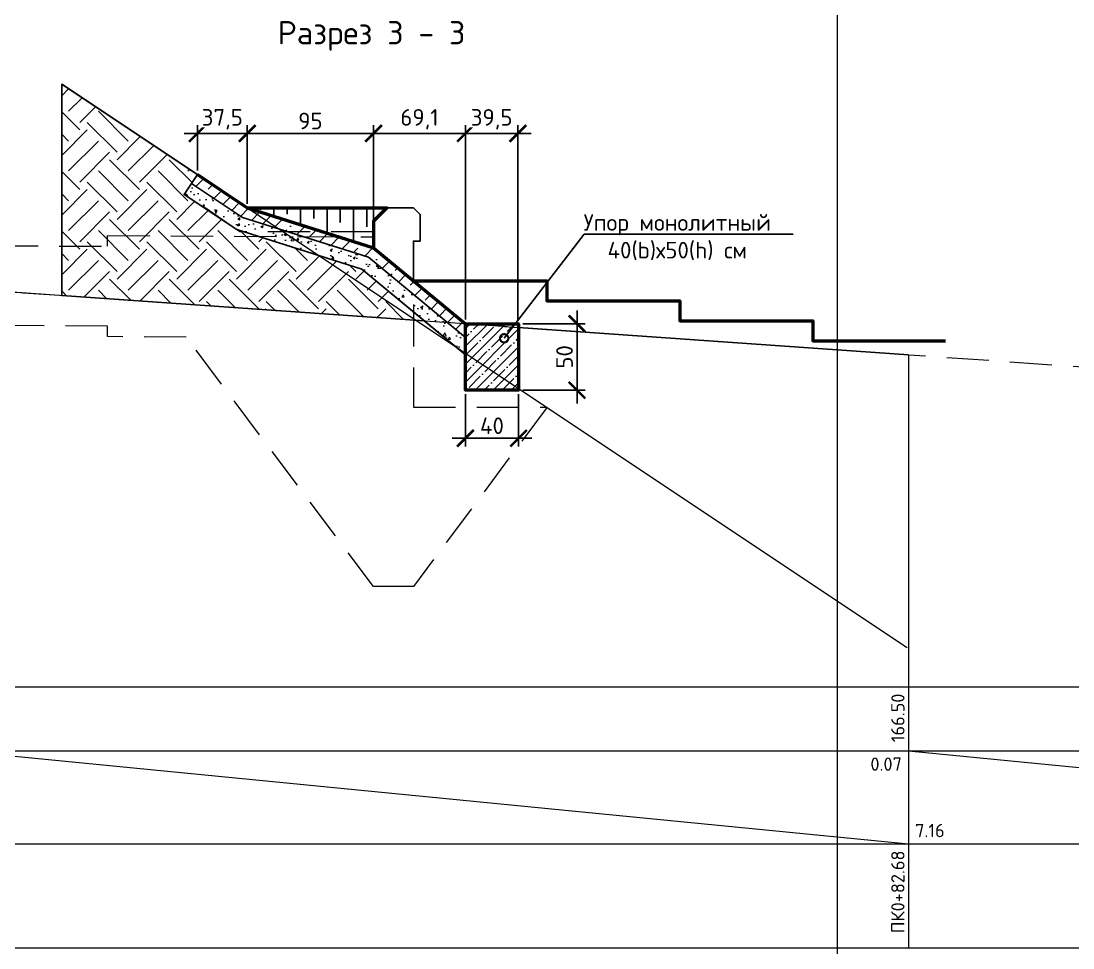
# Model space of a CAD drawing. Header units: millimetres. Extents: x -3202496 to 4385296, y -544754 to -321270.
# Drawn here: x 532537 to 540448, y -425255 to -418280 of the extents above; entities that cross this region are included whole.
import ezdxf
from ezdxf import colors
from ezdxf.entities.mleader import LeaderData, LeaderLine
from ezdxf.enums import TextEntityAlignment as Align
from ezdxf.math import Vec2, Vec3

# ---------------------------------------------------------------- set-up
doc = ezdxf.new("R2010")
doc.units = ezdxf.units.MM
doc.header["$PDSIZE"] = 1
doc.linetypes.add('HIDDEN', pattern=[9.525, 6.35, -3.175])
doc.layers.get('0').update_dxf_attribs({"lineweight": 0})
doc.layers.get('Defpoints').update_dxf_attribs({"color": 3})
for name, color, linetype, lineweight in [('ГП_искусств сооруж-я_второстепенные', 7, 'Continuous', 25), ('ГП_искусств сооруж-я_выноски', 7, 'Continuous', 15), ('ГП_искусств сооруж-я_невидимые', 7, 'HIDDEN', 18), ('ГП_искусств сооруж-я_основная конструкция', 7, 'Continuous', 50), ('ГП_искусств сооруж-я_размеры', 7, 'Continuous', 15), ('ГП_искусств сооруж-я_текст', 7, 'Continuous', 18), ('ГП_искусств сооруж-я_штриховка', 7, 'Continuous', 9), ('Профиль', 7, 'Continuous', 15)]:
    doc.layers.add(name, color=color, linetype=linetype, lineweight=lineweight)
doc.layers.add('ГП_искусств сооруж-я_Откос', color=7, linetype='Continuous')
doc.layers.add('помощь', color=1, linetype='Continuous', lineweight=0, plot=False)
doc.styles.add('ISOCPEUR', font='isocpeur.ttf')
doc.dimstyles.new('SPDS-ISOCUP', dxfattribs={"dimscale": 10, "dimtxt": 2.5, "dimasz": 2.5, "dimexe": 1.25, "dimexo": 0.625, "dimtad": 1, "dimdec": 0, "dimrnd": 0.001, "dimtxsty": 'ISOCPEUR', "dimblk": 'ARCHTICK', "dimcen": 2.5, "dimdle": 2, "dimadec": 0, "dimazin": 2, "dimtfac": 0.75, "dimtdec": 0, "dimtmove": 1, "dimatfit": 3, "dimfxl": 1, "dimtolj": 1, "dimarcsym": 1})

# ---------------------------------------------------------------- blocks, each defined once
blk = doc.blocks.new('_ArchTick')
at = {"color": 0, "linetype": 'ByBlock', "lineweight": 30, "const_width": 0.15}
blk.add_lwpolyline([(-0.5, -0.5), (0.5, 0.5)], dxfattribs=at)
blk = doc.blocks.new('*D115')
at = {"layer": 'Defpoints', "color": 0, "ltscale": 10, "transparency": 16777216}
for p in [(535878.7, -421057.3), (536278.7, -421057.3), (536278.7, -421419.3)]:
    blk.add_point(p, dxfattribs=at)
at = {"layer": 'ГП_искусств сооруж-я_размеры', "color": 0, "lineweight": -2, "ltscale": 10, "transparency": 16777216}
for p, q in [((535878.7, -421088.6), (535878.7, -421481.8)), ((536278.7, -421088.6), (536278.7, -421481.8)), ((535778.7, -421419.3), (536378.7, -421419.3))]:
    blk.add_line(p, q, dxfattribs=at)
at = {"layer": 'ГП_искусств сооруж-я_размеры', "color": 0, "lineweight": -2, "ltscale": 10, "transparency": 16777216, "xscale": 125, "yscale": 125, "zscale": 125, "rotation": 180}
blk.add_blockref('_ArchTick', (535878.7, -421419.3), dxfattribs=at)
at = {"layer": 'ГП_искусств сооруж-я_размеры', "color": 0, "lineweight": -2, "ltscale": 10, "transparency": 16777216, "xscale": 125, "yscale": 125, "zscale": 125}
blk.add_blockref('_ArchTick', (536278.7, -421419.3), dxfattribs=at)
at = {"layer": 'ГП_искусств сооруж-я_размеры', "color": 0, "ltscale": 10, "transparency": 16777216, "insert": (536078.7, -421325.5), "char_height": 125, "attachment_point": 5, "style": 'ISOCPEUR', "bg_fill": 3, "box_fill_scale": 1.1, "bg_fill_color": 9, "bg_fill_true_color": 13158600, "bg_fill_transparency": 0}
blk.add_mtext('\\A1;40', dxfattribs=at)
blk = doc.blocks.new('*D116')
at = {"layer": 'Defpoints', "color": 0, "ltscale": 10, "transparency": 16777216}
for p in [(536278.7, -420557.3), (536718.1, -420557.3), (536278.7, -421057.3)]:
    blk.add_point(p, dxfattribs=at)
at = {"layer": 'ГП_искусств сооруж-я_размеры', "color": 0, "lineweight": -2, "ltscale": 10, "transparency": 16777216}
for p, q in [((536718.1, -421157.3), (536718.1, -420457.3)), ((536310, -420557.3), (536780.6, -420557.3)), ((536310, -421057.3), (536780.6, -421057.3))]:
    blk.add_line(p, q, dxfattribs=at)
at = {"layer": 'ГП_искусств сооруж-я_размеры', "color": 0, "lineweight": -2, "ltscale": 10, "transparency": 16777216, "xscale": 125, "yscale": 125, "zscale": 125}
for p, rotation in [((536718.1, -420557.3), 90), ((536718.1, -421057.3), 270)]:
    blk.add_blockref('_ArchTick', p, dxfattribs=dict(at, rotation=rotation))
at = {"layer": 'ГП_искусств сооруж-я_размеры', "color": 0, "ltscale": 10, "transparency": 16777216, "insert": (536624.3, -420807.3), "char_height": 125, "attachment_point": 5, "rotation": 90, "style": 'ISOCPEUR', "bg_fill": 3, "box_fill_scale": 1.1, "bg_fill_color": 9, "bg_fill_true_color": 13158600, "bg_fill_transparency": 0}
blk.add_mtext('\\A1;50', dxfattribs=at)
blk = doc.blocks.new('_DotSmall')
at = {"color": 0, "linetype": 'ByBlock', "lineweight": 80, "const_width": 0.5}
blk.add_lwpolyline([(-0.0625, 0, 1), (0.0625, 0, 1)], format="xyb", close=True, dxfattribs=at)
blk = doc.blocks.new('*U118', base_point=(534235.3, -418673.2))
at = {"layer": 'ГП_искусств сооруж-я_Откос', "color": 0, "linetype": 'ByBlock', "lineweight": -2}
for p, q in [((534235.3, -418673.2), (534235.3, -418673.2)), ((534335.3, -418673.2), (534335.3, -418689)), ((534435.3, -418673.2), (534435.3, -418736.3)), ((534535.3, -418673.2), (534535.3, -418720.5)), ((534635.3, -418673.2), (534635.3, -418799.5)), ((534735.3, -418673.2), (534735.3, -418752.1)), ((534835.3, -418673.2), (534835.3, -418862.6)), ((534935.3, -418673.2), (534935.3, -418783.7)), ((535035.3, -418673.2), (535035.3, -418925.8)), ((535135.3, -418673.2), (535135.3, -418815.3))]:
    blk.add_line(p, q, dxfattribs=at)
blk = doc.blocks.new('*D119')
at = {"layer": 'Defpoints', "color": 0, "ltscale": 10, "transparency": 16777216}
for p in [(533863, -419435.8), (534238, -419685.8)]:
    blk.add_point(p, dxfattribs=at)
at = {"layer": 'ГП_искусств сооруж-я_размеры', "color": 0, "lineweight": -2, "ltscale": 10, "transparency": 16777216}
for p, q in [((533763, -419125.7), (534338, -419125.7)), ((533863, -419404.6), (533863, -419063.2)), ((534238, -419654.6), (534238, -419063.2))]:
    blk.add_line(p, q, dxfattribs=at)
at = {"layer": 'ГП_искусств сооруж-я_размеры', "color": 0, "lineweight": -2, "ltscale": 10, "transparency": 16777216, "xscale": 125, "yscale": 125, "zscale": 125, "rotation": 180}
blk.add_blockref('_ArchTick', (533863, -419125.7), dxfattribs=at)
at = {"layer": 'ГП_искусств сооруж-я_размеры', "color": 0, "lineweight": -2, "ltscale": 10, "transparency": 16777216, "xscale": 125, "yscale": 125, "zscale": 125}
blk.add_blockref('_ArchTick', (534238, -419125.7), dxfattribs=at)
at = {"layer": 'ГП_искусств сооруж-я_размеры', "color": 0, "ltscale": 10, "transparency": 16777216, "insert": (534050.5, -419019.5), "char_height": 125, "attachment_point": 5, "style": 'ISOCPEUR', "bg_fill": 3, "box_fill_scale": 1.1, "bg_fill_color": 9, "bg_fill_true_color": 13158600, "bg_fill_transparency": 0}
blk.add_mtext('\\A1;37,5', dxfattribs=at)
at = {"layer": 'Defpoints', "color": 0, "ltscale": 10, "transparency": 16777216}
blk.add_point((534238, -419125.7), dxfattribs=at)
blk = doc.blocks.new('*D120')
at = {"layer": 'Defpoints', "color": 0, "ltscale": 10, "transparency": 16777216}
for p in [(535188, -419125.7), (534238, -419685.8), (535188, -419985.8)]:
    blk.add_point(p, dxfattribs=at)
at = {"layer": 'ГП_искусств сооруж-я_размеры', "color": 0, "lineweight": -2, "ltscale": 10, "transparency": 16777216}
for p, q in [((534138, -419125.7), (535288, -419125.7)), ((534238, -419654.6), (534238, -419063.2)), ((535188, -419954.6), (535188, -419063.2))]:
    blk.add_line(p, q, dxfattribs=at)
at = {"layer": 'ГП_искусств сооруж-я_размеры', "color": 0, "lineweight": -2, "ltscale": 10, "transparency": 16777216, "xscale": 125, "yscale": 125, "zscale": 125, "rotation": 180}
blk.add_blockref('_ArchTick', (534238, -419125.7), dxfattribs=at)
at = {"layer": 'ГП_искусств сооруж-я_размеры', "color": 0, "lineweight": -2, "ltscale": 10, "transparency": 16777216, "xscale": 125, "yscale": 125, "zscale": 125}
blk.add_blockref('_ArchTick', (535188, -419125.7), dxfattribs=at)
at = {"layer": 'ГП_искусств сооруж-я_размеры', "color": 0, "ltscale": 10, "transparency": 16777216, "insert": (534713, -419032), "char_height": 125, "attachment_point": 5, "style": 'ISOCPEUR', "bg_fill": 3, "box_fill_scale": 1.1, "bg_fill_color": 9, "bg_fill_true_color": 13158600, "bg_fill_transparency": 0}
blk.add_mtext('\\A1;95', dxfattribs=at)
blk = doc.blocks.new('*D121')
at = {"layer": 'Defpoints', "color": 0, "ltscale": 10, "transparency": 16777216}
for p in [(535878.7, -419125.7), (535188, -419985.8), (535878.7, -420557.3)]:
    blk.add_point(p, dxfattribs=at)
at = {"layer": 'ГП_искусств сооруж-я_размеры', "color": 0, "lineweight": -2, "ltscale": 10, "transparency": 16777216}
for p, q in [((535088, -419125.7), (535978.7, -419125.7)), ((535188, -419954.6), (535188, -419063.2)), ((535878.7, -420526.1), (535878.7, -419063.2))]:
    blk.add_line(p, q, dxfattribs=at)
at = {"layer": 'ГП_искусств сооруж-я_размеры', "color": 0, "lineweight": -2, "ltscale": 10, "transparency": 16777216, "xscale": 125, "yscale": 125, "zscale": 125, "rotation": 180}
blk.add_blockref('_ArchTick', (535188, -419125.7), dxfattribs=at)
at = {"layer": 'ГП_искусств сооруж-я_размеры', "color": 0, "lineweight": -2, "ltscale": 10, "transparency": 16777216, "xscale": 125, "yscale": 125, "zscale": 125}
blk.add_blockref('_ArchTick', (535878.7, -419125.7), dxfattribs=at)
at = {"layer": 'ГП_искусств сооруж-я_размеры', "color": 0, "ltscale": 10, "transparency": 16777216, "insert": (535533.4, -419019.5), "char_height": 125, "attachment_point": 5, "style": 'ISOCPEUR', "bg_fill": 3, "box_fill_scale": 1.1, "bg_fill_color": 9, "bg_fill_true_color": 13158600, "bg_fill_transparency": 0}
blk.add_mtext('\\A1;69,1', dxfattribs=at)
blk = doc.blocks.new('*D122')
at = {"layer": 'Defpoints', "color": 0, "ltscale": 10, "transparency": 16777216}
for p in [(535878.7, -420557.3), (536273.3, -420556.9)]:
    blk.add_point(p, dxfattribs=at)
at = {"layer": 'ГП_искусств сооруж-я_размеры', "color": 0, "lineweight": -2, "ltscale": 10, "transparency": 16777216}
for p, q in [((535778.7, -419125.7), (536373.3, -419125.7)), ((535878.7, -420526.1), (535878.7, -419063.2)), ((536273.3, -420525.7), (536273.3, -419063.2))]:
    blk.add_line(p, q, dxfattribs=at)
at = {"layer": 'ГП_искусств сооруж-я_размеры', "color": 0, "lineweight": -2, "ltscale": 10, "transparency": 16777216, "xscale": 125, "yscale": 125, "zscale": 125, "rotation": 180}
blk.add_blockref('_ArchTick', (535878.7, -419125.7), dxfattribs=at)
at = {"layer": 'ГП_искусств сооруж-я_размеры', "color": 0, "lineweight": -2, "ltscale": 10, "transparency": 16777216, "xscale": 125, "yscale": 125, "zscale": 125}
blk.add_blockref('_ArchTick', (536273.3, -419125.7), dxfattribs=at)
at = {"layer": 'ГП_искусств сооруж-я_размеры', "color": 0, "ltscale": 10, "transparency": 16777216, "insert": (536076, -419019.5), "char_height": 125, "attachment_point": 5, "style": 'ISOCPEUR', "bg_fill": 3, "box_fill_scale": 1.1, "bg_fill_color": 9, "bg_fill_true_color": 13158600, "bg_fill_transparency": 0}
blk.add_mtext('\\A1;39,5', dxfattribs=at)
at = {"layer": 'Defpoints', "color": 0, "ltscale": 10, "transparency": 16777216}
blk.add_point((536273.3, -419125.7), dxfattribs=at)
blk = doc.blocks.new('1e1e')
at = {"layer": 'ГП_искусств сооруж-я_невидимые', "ltscale": 50, "flags": 128}
blk.add_lwpolyline([(250, 3500), (8033, 3000), (15168.6, 2500), (22330.2, 2000), (28894.7, 1500), (32490, 1239.4), (35791.8, 1000), (50776.4, 1000), (53073.7, 1500), (55596.8, 2000), (61265.3, 2500), (68010.7, 3000)], dxfattribs=at)
at = {"layer": 'Профиль'}
for points in [[(15168.6, 2500), (15168.6, 0)], [(-2250, 0), (68010.7, 0)], [(15168.6, 0), (15168.6, -1964.3)], [(-2250, -480.8), (68010.7, -480.8)], [(8033, -480.8), (15168.6, -1180.8)], [(15168.6, -480.8), (22330.2, -1180.8)], [(-2250, -1180.8), (68010.7, -1180.8)], [(-2250, -1964.3), (68010.7, -1964.3)]]:
    blk.add_lwpolyline(points, dxfattribs=at)
at = {"layer": 'Профиль', "style": 'ISOCPEUR'}
for s, p in [('166.50', (15168.6, -50)), ('ПК0+82.68', (15168.6, -1230.8))]:
    blk.add_text(s, height=100, rotation=90, dxfattribs=at).set_placement(p, align=Align.BOTTOM_RIGHT)
blk.add_text('0.07', height=100, dxfattribs=at).set_placement((15118.6, -530.8), align=Align.TOP_RIGHT)
blk.add_text('7.16', height=100, dxfattribs=at).set_placement((15218.6, -1130.8))

msp = doc.modelspace()

# ---------------------------------------------------------------- hatches: boundary and pattern name
at = {"layer": 'ГП_искусств сооруж-я_штриховка', "ltscale": 0.01}
h = msp.add_hatch(dxfattribs=at)
h.set_pattern_fill('ANSI35', color=256, scale=25, angle=0.22357, style=0)
h.set_pattern_definition([(45.22357, (2.64, -1012.65), (-112.69036, 111.814332), []), (45.22357, (114.89, -1012.21), (-112.69036, 111.814332), [198.4375, -39.6875, 0, -39.6875])])
h.paths.add_polyline_path([(535878.74, -420557.3), (535187.99, -419985.81), (534237.99, -419685.81), (533862.99, -419435.81), (533818.61, -419502.38), (534203.06, -419758.68), (535148.87, -420057.36), (535878.74, -420661.44)])
h = msp.add_hatch(dxfattribs=at)
h.set_pattern_fill('AR-CONC', color=256, angle=15.22357, style=0)
h.set_pattern_definition([(65.2236, (533818.61, -419502.38), (179.977, 32.459), [19.05, -209.55]), (10.224, (533818.61, -419502.38), (-84.176, 175.098), [15.24, -167.64]), (115.675, (533833.61, -419499.67), (95.801, 207.557), [16.19, -178.09]), (61.408, (533805.27, -419453.36), (272.606, 30.615), [28.575, -314.325]), (111.859, (533828, -419450.8), (164.103, 301.083), [24.285, -267.136]), (6.408, (533805.27, -419453.36), (164.103, 301.083), [22.86, -251.46]), (36.2236, (533833.12, -419458.95), (173.147, -58.865), [19.05, -209.55]), (341.224, (533833.12, -419458.95), (11.268, 193.953), [15.24, -167.64]), (86.675, (533847.54, -419463.85), (184.416, 135.088), [16.19, -178.09]), (52.7236, (533818.61, -419502.38), (-19.2228, 82.3989), [0, -165.608, 0, -170.18, 0, -168.275]), (22.7236, (533818.61, -419502.38), (38.169, 114.211), [0, -97.028, 0, -161.798, 0, -64.135]), (342.7236, (533763.96, -419517.25), (132.3368, 30.0765), [0, -63.5, 0, -198.12, 0, -262.89]), (332.7236, (533739.45, -419523.92), (136.2545, 63.431), [0, -82.55, 0, -131.572, 0, -186.69])])
h.paths.add_polyline_path([(535878.74, -420791.61), (535099.98, -420146.79), (534159.41, -419849.76), (533763.14, -419585.58), (533818.61, -419502.38), (534203.06, -419758.68), (535148.87, -420057.36), (535878.74, -420661.44)])
at = {"layer": 'ГП_искусств сооруж-я_штриховка', "ltscale": 50}
h = msp.add_hatch(dxfattribs=at)
h.set_pattern_fill('ANSI35', color=256, scale=15)
h.set_pattern_definition([(45, (390.755, -12884.8), (-67.351921, 67.351921), []), (45, (458.11, -12884.8), (-67.351921, 67.351921), [119.0625, -23.8125, 0, -23.8125])])
h.paths.add_polyline_path([(535878.74, -420557.3), (536278.74, -420557.3), (536278.74, -421057.3), (535878.74, -421057.3)])

# ---------------------------------------------------------------- linework, layer by layer
at = {"layer": 'ГП_искусств сооруж-я_второстепенные', "ltscale": 10}
for points in [[(534237.99, -419685.81), (532842.71, -418755.63)], [(534237.99, -419685.81), (535487.99, -419685.81), (535537.99, -419735.81), (535537.99, -419935.81), (535487.99, -419935.81), (535487.99, -420234.02)]]:
    msp.add_lwpolyline(points, dxfattribs=at)
for points in [[(535878.74, -420557.3), (535187.99, -419985.81), (534237.99, -419685.81), (533862.99, -419435.81), (533818.61, -419502.38), (534203.06, -419758.68), (535148.87, -420057.36), (535878.74, -420661.44)], [(535878.74, -420791.61), (535099.98, -420146.79), (534159.41, -419849.76), (533763.14, -419585.58), (533818.61, -419502.38), (534203.06, -419758.68), (535148.87, -420057.36), (535878.74, -420661.44)]]:
    msp.add_lwpolyline(points, close=True, dxfattribs=at)
at = {"layer": 'ГП_искусств сооруж-я_невидимые', "ltscale": 25}
for points in [[(535187.99, -419985.81), (534237.99, -419685.81)], [(535878.74, -420557.3), (535187.99, -419985.81)]]:
    msp.add_lwpolyline(points, dxfattribs=at)
at = {"layer": 'ГП_искусств сооруж-я_невидимые', "ltscale": 50}
msp.add_lwpolyline([(532075.63, -420290.81), (539211.19, -420790.81)], dxfattribs=at)
at = {"layer": 'ГП_искусств сооруж-я_основная конструкция', "ltscale": 50}
msp.add_lwpolyline([(533862.99, -419435.81), (534237.99, -419685.81), (535187.99, -419985.81), (535878.74, -420557.3)], dxfattribs=at)
at = {"layer": 'ГП_искусств сооруж-я_основная конструкция', "ltscale": 10}
msp.add_lwpolyline([(534237.99, -419685.81), (535287.99, -419685.81), (535187.99, -419785.81), (535187.99, -419985.81)], dxfattribs=at)
at = {"layer": 'ГП_искусств сооруж-я_основная конструкция', "ltscale": 50}
msp.add_lwpolyline([(535878.74, -420557.3), (536278.74, -420557.3), (536278.74, -421057.3), (535878.74, -421057.3)], close=True, dxfattribs=at)
at = {"layer": 'ГП_искусств сооруж-я_размеры', "ltscale": 10}
for points in [[(533862.99, -419435.81), (533818.61, -419502.38)], [(533818.61, -419502.38), (533763.14, -419585.59)], [(534237.99, -419685.81), (535487.99, -419685.81)], [(535187.99, -419985.81), (535187.99, -419685.81)]]:
    msp.add_lwpolyline(points, dxfattribs=at)
at = {"layer": 'помощь', "ltscale": 10}
msp.add_xline((538676.92, -440831.53), (0, 1), dxfattribs=at)

# ---------------------------------------------------------------- block references
at = {"layer": 'ГП_искусств сооруж-я_Откос', "ltscale": 10}
msp.add_blockref('*U118', (534237.99, -419685.81), dxfattribs=at)

# ---------------------------------------------------------------- texts
at = {"layer": 'ГП_искусств сооруж-я_текст', "color": 7, "insert": (535172.75, -418391.84), "char_height": 175, "width": 1711.4235, "attachment_point": 5, "style": 'ISOCPEUR'}
msp.add_mtext('Разрез 3 - 3', dxfattribs=at)

# ---------------------------------------------------------------- next in the draw order: dimensions: what is measured, and where the dimension line sits
at = {"layer": 'ГП_искусств сооруж-я_размеры', "ltscale": 10}
dim = msp.add_linear_dim(base=(536278.74, -421419.28), p1=(535878.74, -421057.3), p2=(536278.74, -421057.3), dimstyle='SPDS-ISOCUP', override={"dimscale": 50, "dimdec": 1, "dimlfac": 0.1, "dimtfill": 1}, dxfattribs=at)
dim.commit()
dim.dimension.update_dxf_attribs({"geometry": '*D115', "text_midpoint": (536078.74, -421325.53)})

# ---------------------------------------------------------------- next in the draw order: dimensions: what is measured, and where the dimension line sits
dim = msp.add_linear_dim(base=(536718.05, -420557.3), p1=(536278.74, -421057.3), p2=(536278.74, -420557.3), angle=90, dimstyle='SPDS-ISOCUP', override={"dimscale": 50, "dimdec": 1, "dimlfac": 0.1, "dimtfill": 1}, dxfattribs=at)
dim.commit()
dim.dimension.update_dxf_attribs({"geometry": '*D116', "text_midpoint": (536624.3, -420807.3)})

# ---------------------------------------------------------------- next in the draw order: linework, layer by layer
at = {"layer": 'ГП_искусств сооруж-я_невидимые', "ltscale": 50}
msp.add_lwpolyline([(533862.99, -419435.81), (534237.99, -419685.81), (535487.99, -419685.81), (535537.99, -419735.81), (535537.99, -419935.81), (535487.99, -419935.81), (535487.99, -421185.81), (536493.2, -421185.81), (535487.99, -422535.81), (535187.95, -422535.81), (533779.71, -420658.07), (533187.99, -420655.12), (533187.99, -420575.12), (527582.7, -420547.09), (527586.11, -419947.1), (533187.99, -419975.11), (533187.99, -419895.11), (535187.99, -419905.11), (535187.99, -419865.81), (534183.49, -419865.81), (533767.81, -419578.58), (533862.99, -419435.81)], close=True, dxfattribs=at)
at = {"layer": 'ГП_искусств сооруж-я_основная конструкция', "ltscale": 25}
msp.add_lwpolyline([(535490.63, -420235.81), (536490.63, -420235.81), (536490.63, -420385.81), (537490.63, -420385.81), (537490.63, -420535.81), (538490.63, -420535.81), (538490.63, -420685.81), (539490.63, -420685.81)], dxfattribs=at)
at = {"layer": 'помощь', "ltscale": 25}
msp.add_lwpolyline([(532842.71, -418755.63), (539202.04, -422995.18)], dxfattribs=at)

# ---------------------------------------------------------------- next in the draw order: leaders
at = {"layer": 'ГП_искусств сооруж-я_выноски', "linetype": 'Continuous', "ltscale": 10}
ml = msp.add_multileader_mtext('Standard', dxfattribs=at)
ml.set_content('Упор монолитный\\P40(b)х50(h) см', color=256, style='ISOCPEUR')
ml.set_leader_properties()
ml.set_arrow_properties(name='DOTSMALL')
ml.build(insert=Vec2(0, 0))
ml.multileader.update_dxf_attribs({"text_left_attachment_type": 6, "text_right_attachment_type": 6, "dogleg_length": 0.659, "arrow_head_size": 125, "scale": 50})
ctx = ml.context
ctx.base_point, ctx.scale, ctx.char_height, ctx.arrow_head_size, ctx.landing_gap_size, ctx.plane_origin = Vec3(536803.71, -419883.24), 50, 125, 125, 0, Vec3(529169.64, -422049.97)
ctx.left_attachment, ctx.right_attachment, ctx.text_align_type = 6, 6, 1
notes = []
notes.append((ctx, [(0, (1, 1, 0), (536770.76, -419883.24), (1, 0), 32.95, [(1, [(536170.31, -420667.21)], 0, [])])]))
ctx.mtext.insert, ctx.mtext.width, ctx.mtext.alignment, ctx.mtext.flow_direction = Vec3(537472.46, -419733.24), 1402.0585, 2, 5
for ctx, leaders in notes:
    for number, flags, end, landing, length, lines in leaders:
        leader = LeaderData()
        leader.index, (leader.has_last_leader_line, leader.has_dogleg_vector, leader.attachment_direction) = number, flags
        leader.last_leader_point, leader.dogleg_vector, leader.dogleg_length = Vec3(end), Vec3(landing), length
        for number, points, colour, breaks in lines:
            line = LeaderLine()
            line.index, line.vertices, line.color, line.breaks = number, Vec3.list(points), colors.encode_raw_color(colour), breaks
            leader.lines.append(line)
        ctx.leaders.append(leader)

# ---------------------------------------------------------------- next in the draw order: dimensions: what is measured, and where the dimension line sits
at = {"layer": 'ГП_искусств сооруж-я_размеры', "ltscale": 10}
dim = msp.add_linear_dim(base=(534237.99, -419125.74), p1=(533862.99, -419435.81), p2=(534237.99, -419685.81), dimstyle='SPDS-ISOCUP', override={"dimscale": 50, "dimdec": 1, "dimlfac": 0.1, "dimtfill": 1}, dxfattribs=at)
dim.commit()
dim.dimension.update_dxf_attribs({"geometry": '*D119', "text_midpoint": (534050.49, -419019.49)})

# ---------------------------------------------------------------- next in the draw order: dimensions: what is measured, and where the dimension line sits
dim = msp.add_linear_dim(base=(535187.99, -419125.74), p1=(534237.99, -419685.81), p2=(535187.99, -419985.81), dimstyle='SPDS-ISOCUP', override={"dimscale": 50, "dimdec": 1, "dimlfac": 0.1, "dimtfill": 1}, dxfattribs=at)
dim.commit()
dim.dimension.update_dxf_attribs({"geometry": '*D120', "text_midpoint": (534712.99, -419031.99)})

# ---------------------------------------------------------------- next in the draw order: dimensions: what is measured, and where the dimension line sits
dim = msp.add_linear_dim(base=(535878.74, -419125.74), p1=(535187.99, -419985.81), p2=(535878.74, -420557.3), dimstyle='SPDS-ISOCUP', override={"dimscale": 50, "dimdec": 1, "dimlfac": 0.1, "dimtfill": 1}, dxfattribs=at)
dim.commit()
dim.dimension.update_dxf_attribs({"geometry": '*D121', "text_midpoint": (535533.36, -419019.49)})

# ---------------------------------------------------------------- next in the draw order: hatches: boundary and pattern name
at = {"layer": 'ГП_искусств сооруж-я_штриховка'}
h = msp.add_hatch(dxfattribs=at)
h.set_pattern_fill('EARTH', color=256, scale=50, angle=45)
h.set_pattern_definition([(45, (0, -1012.65), (0, 449.0128), [317.5, -317.5]), (45, (-84.2, -928.46), (0, 449.0128), [317.5, -317.5]), (45, (-168.38, -844.27), (0, 449.0128), [317.5, -317.5]), (135, (-168.38, -788.15), (-449.0128, 0), [317.5, -317.5]), (135, (-84.2, -703.96), (-449.0128, 0), [317.5, -317.5]), (135, (0, -619.77), (-449.0128, 0), [317.5, -317.5])])
h.paths.add_polyline_path([(534159.41, -419849.76), (535099.98, -420146.79), (535569.61, -420535.64), (532842.71, -420344.56), (532842.71, -418755.63), (533862.99, -419435.81), (533763.14, -419585.58)])

# ---------------------------------------------------------------- next in the draw order: linework, layer by layer
at = {"layer": 'ГП_искусств сооруж-я_второстепенные', "ltscale": 10}
msp.add_lwpolyline([(534159.41, -419849.76), (535099.98, -420146.79), (535569.61, -420535.64), (532842.71, -420344.56), (532842.71, -418755.63), (533862.99, -419435.81), (533763.14, -419585.58)], close=True, dxfattribs=at)

# ---------------------------------------------------------------- next in the draw order: dimensions: what is measured, and where the dimension line sits
at = {"layer": 'ГП_искусств сооруж-я_размеры', "ltscale": 10}
dim = msp.add_linear_dim(base=(536273.31, -419125.74), p1=(535878.74, -420557.3), p2=(536273.31, -420556.92), dimstyle='SPDS-ISOCUP', override={"dimscale": 50, "dimdec": 1, "dimlfac": 0.1, "dimtfill": 1}, dxfattribs=at)
dim.commit()
dim.dimension.update_dxf_attribs({"geometry": '*D122', "text_midpoint": (536076.03, -419019.49)})

# ---------------------------------------------------------------- next in the draw order: linework, layer by layer
at = {"layer": 'ГП_искусств сооруж-я_Откос', "ltscale": 10}
msp.add_lwpolyline([(536278.74, -420585.33), (539211.19, -420790.81)], dxfattribs=at)
at = {"layer": 'ГП_искусств сооруж-я_штриховка'}
for points in [[(524292.62, -419790.81), (532075.63, -420290.81), (535569.61, -420535.64), (535878.74, -420791.61), (535878.74, -421057.3), (536278.74, -421057.3), (536278.74, -420585.33)], [(536278.74, -420585.33), (539211.19, -420790.81)]]:
    msp.add_lwpolyline(points, dxfattribs=at)

# ---------------------------------------------------------------- next in the draw order: block references
at = {"layer": 'помощь', "ltscale": 10}
msp.add_blockref('1e1e', (524042.62, -423290.81), dxfattribs=at)

doc.saveas('drawing.dxf')
